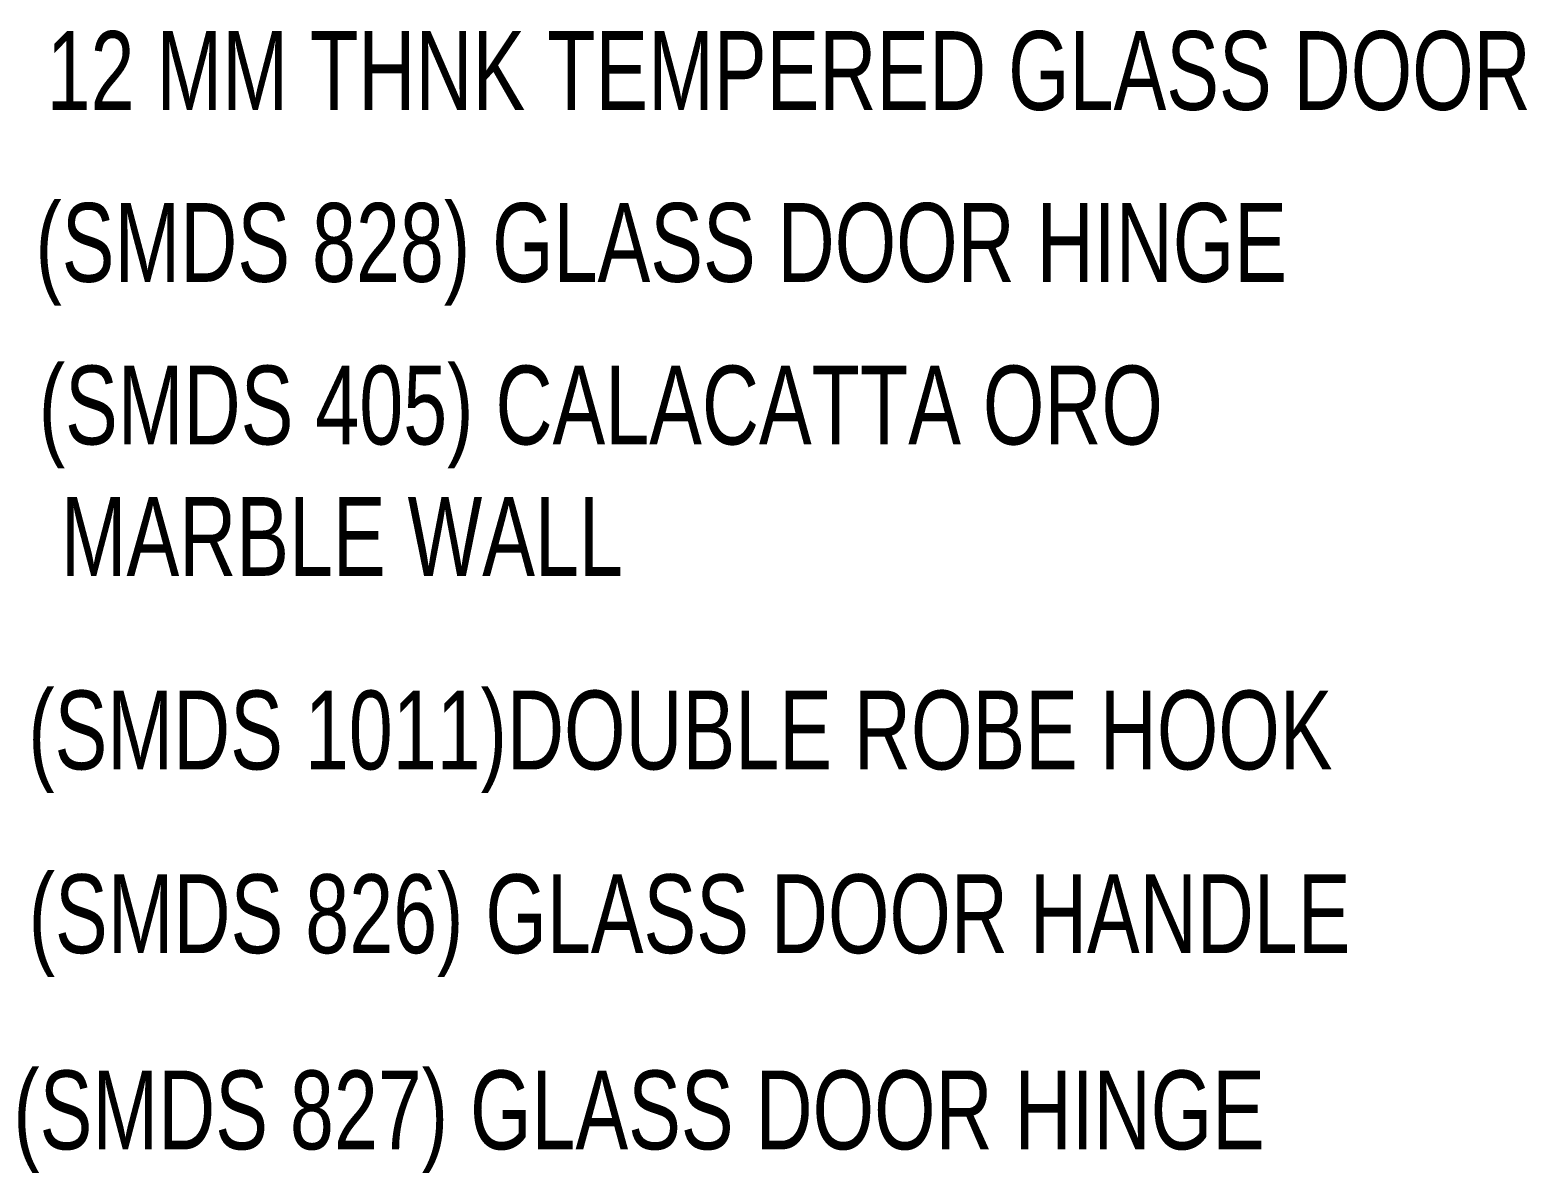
# Model space of a CAD drawing. Header units: inches. Extents: x 258415 to 640093, y 441672 to 945769.
# Drawn here: x 321877 to 323302, y 461187 to 462275 of the extents above; entities that cross this region are included whole.
import ezdxf

# ---------------------------------------------------------------- set-up
doc = ezdxf.new("R2010")
doc.units = ezdxf.units.IN
doc.header["$MEASUREMENT"] = 0
doc.layers.add('CQ text label', color=3, linetype='Continuous')
doc.styles.add('DIM 50', font='romans.shx', dxfattribs={"width": 0.75, "height": 100})

msp = doc.modelspace()

# ---------------------------------------------------------------- texts
at = {"layer": 'CQ text label', "color": 3, "ltscale": 500, "char_height": 75, "width": 1867.39225, "attachment_point": 1, "style": 'DIM 50'}
for s, insert in [('{\\fCityBlueprint|b0|i0|c2|p2;12 MM THNK TEMPERED GLASS DOOR}', (321893.287, 462274.005, 0.001)), ('{\\fCityBlueprint|b0|i0|c2|p2;(SMDS 828) GLASS DOOR HINGE}', (321882.677, 462110.417, 0)), ('{\\fCityBlueprint|b0|i0|c2|p2;(SMDS 405) CALACATTA ORO^J MARBLE WALL}', (321885.842, 461955.685)), ('{\\fCityBlueprint|b0|i0|c2|p2;(SMDS 1011)DOUBLE ROBE HOOK}', (321875.846, 461646.48, 0)), ('{\\fCityBlueprint|b0|i0|c2|p2;(SMDS 826) GLASS DOOR HANDLE}', (321876.238, 461471.637, 0)), ('{\\fCityBlueprint|b0|i0|c2|p2;(SMDS 827) GLASS DOOR HINGE}', (321861.638, 461284.952, 0))]:
    msp.add_mtext(s, dxfattribs=dict(at, insert=insert))

doc.saveas('drawing.dxf')
